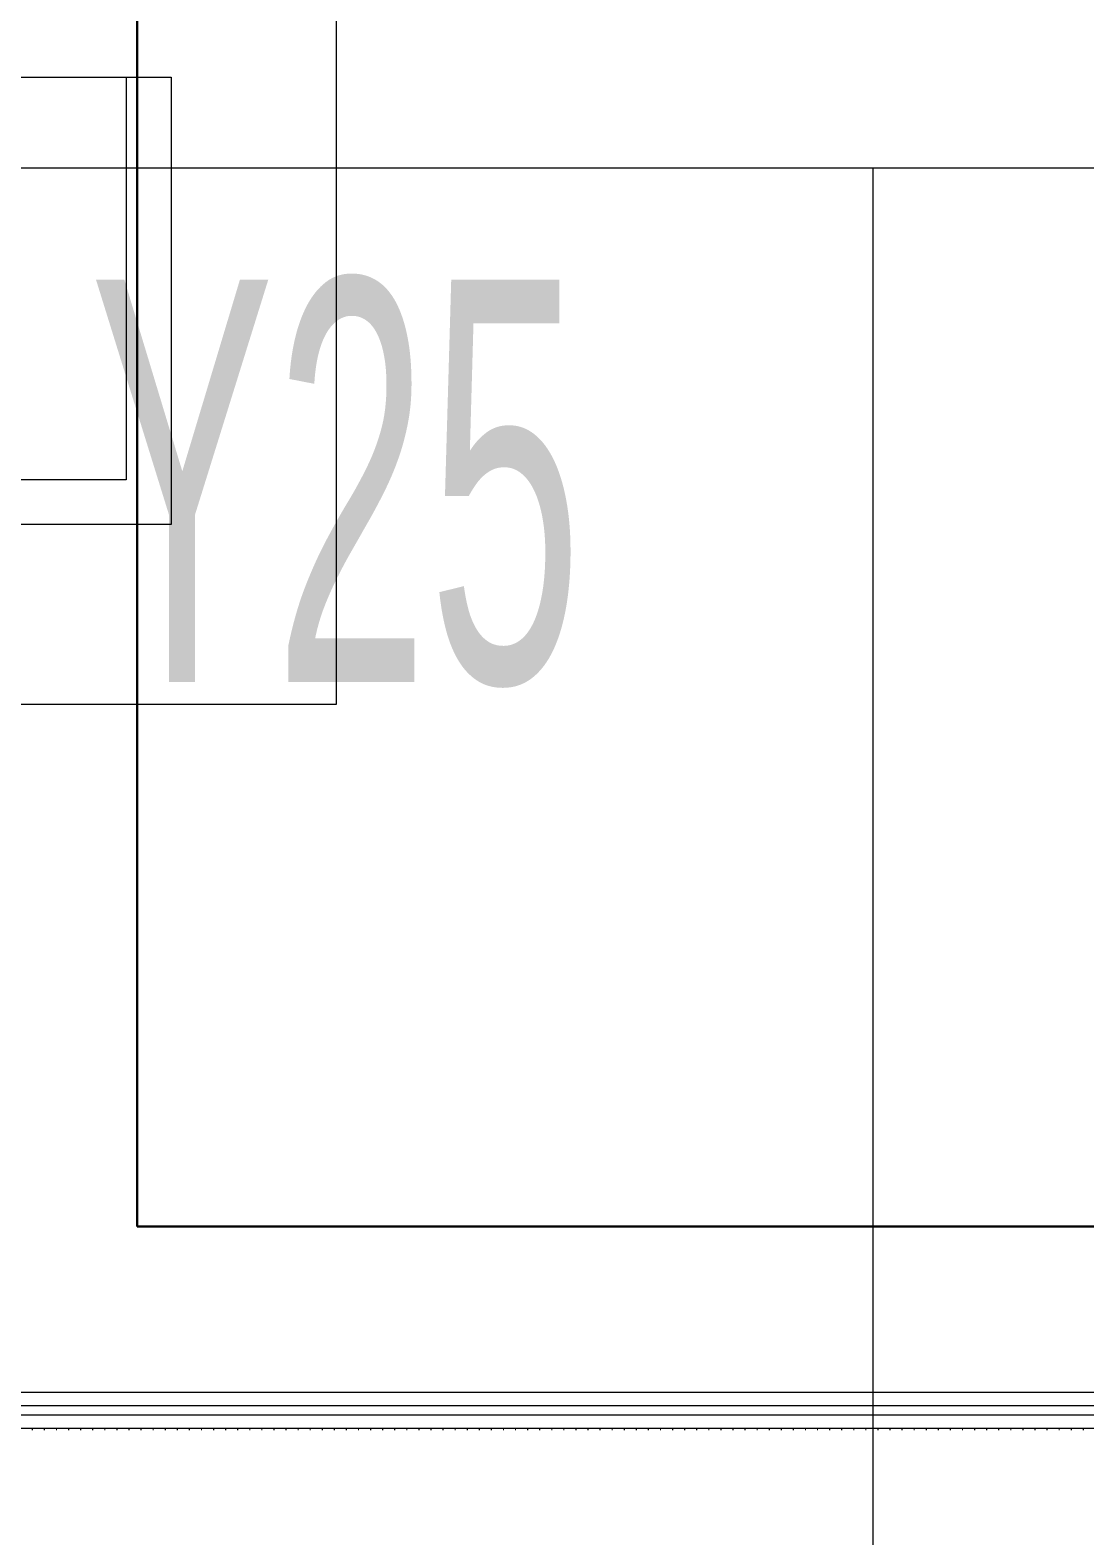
# Model space of a CAD drawing. Extents: x -9058 to 11890, y 0 to 8106.
# Drawn here: x 9631.8 to 9749.7, y 2309.3 to 2477.6 of the extents above; entities that cross this region are included whole.
import ezdxf
from ezdxf.enums import TextEntityAlignment as Align

# ---------------------------------------------------------------- set-up
doc = ezdxf.new("R2010")
doc.units = 0
doc.header["$LTSCALE"] = 10
doc.header["$MEASUREMENT"] = 0
doc.linetypes.add('DOT2', pattern=[0.125, 0, -0.125])
doc.layers.get('0').update_dxf_attribs({"color": 9, "lineweight": 9})
for name, color, linetype, lineweight in [('05', 9, 'Continuous', 9), ('06D', 9, 'Continuous', 9), ('10', 9, 'Continuous', 9), ('15', 9, 'Continuous', 9), ('20', 9, 'DOT2', 9), ('21_mahal200', 9, 'Continuous', 9), ('21_mahal200 @ 10 (1)', 9, 'Continuous', 9), ('21_mahal200 @ 10 (2)', 9, 'Continuous', 9), ('21_mahal200 @ 20', 9, 'Continuous', 9), ('E-KABLO', 7, 'Continuous', 30)]:
    doc.layers.add(name, color=color, linetype=linetype, lineweight=lineweight)
doc.styles.add('Arial', font='arial.ttf', dxfattribs={"height": 2.5})
doc.styles.add('MuuM_TEXT-STANDART', font='ARIALN.TTF')

# ---------------------------------------------------------------- blocks, each defined once
blk = doc.blocks.new('*U720')
at = {"layer": '06D'}
for points in [[(-3.99, 673.03), (-3.99, 4.95)], [(0.01, 673.03), (0.01, 4.96)]]:
    blk.add_lwpolyline(points, dxfattribs=at)
at = {"layer": '15'}
for points in [[(-2.5, 676.03), (-2.5, 1.96)], [(-1.5, 1.96), (-1.5, 676.03)]]:
    blk.add_lwpolyline(points, dxfattribs=at)
blk = doc.blocks.new('p-mek')
at = {"color": 6}
blk.add_lwpolyline([(210.29, -281.08, -0.000027), (210.29, -1029.08, 0.400031)], format="xyb", dxfattribs=at)
blk = doc.blocks.new('0a_roomno2')
blk.add_lwpolyline([(30, -16), (0, -16), (0, 0), (30, 0)], close=True)
for points in [[(0, -5), (30, -5)], [(18, -5), (18, -16)]]:
    blk.add_lwpolyline(points)
at = {"style": 'Arial'}
blk.add_attdef('ODANO', (0, 1.505), '', height=3, dxfattribs=at)
blk.add_attdef('MEKANADI', text='', height=3, dxfattribs=at).set_placement((0.525, -4.75), align=Align.BOTTOM_LEFT)
at = {"style": 'MuuM_TEXT-STANDART', "width": 0.6}
for tag, p in [('YER01', (15, -7)), ('TAVAN01', (20.625, -7)), ('DUVAR01', (26.25, -7)), ('YER02', (15, -10.375)), ('TAVAN02', (20.625, -10.375)), ('DUVAR02', (26.25, -10.375)), ('YER03', (15, -13.75)), ('TAVAN03', (20.625, -13.75)), ('DUVAR03', (26.25, -13.75))]:
    blk.add_attdef(tag, text='', height=2.25, dxfattribs=at).set_placement(p, align=Align.MIDDLE_CENTER)
at = {"style": 'MuuM_TEXT-STANDART'}
blk.add_attdef('M2', text='', height=2.25, dxfattribs=at).set_placement((1.3231, -7.8046), align=Align.MIDDLE_LEFT)
at = {"style": 'MuuM_TEXT-STANDART', "width": 0.6}
blk.add_attdef('TEMIZTAVANYUKSEKLIGI', text='', height=2.25, dxfattribs=at).set_placement((2.7, -13.1619), align=Align.MIDDLE_LEFT)
blk = doc.blocks.new('*U1200')
at = {"layer": '21_mahal200 @ 10 (1)', "xscale": 10, "yscale": 10, "zscale": 10}
blk.add_blockref('0a_roomno2', (9366, 2562.2), dxfattribs=at)
at = {"layer": '21_mahal200 @ 10 (2)', "xscale": 10, "yscale": 10, "zscale": 10}
blk.add_blockref('0a_roomno2', (9366, 2562.2), dxfattribs=at)
at = {"layer": '21_mahal200 @ 20'}
ref = blk.add_blockref('0a_roomno2', (9366, 2562.2), dxfattribs=dict(at, xscale=20, yscale=20, zscale=20))
ref.add_attrib('YER01', 'Y25', dxfattribs={"layer": '0', "height": 45, "style": 'MuuM_TEXT-STANDART', "width": 0.6}).set_placement((9666, 2427.2), align=Align.MIDDLE_CENTER)
blk = doc.blocks.new('p-porsche_mobilya')
blk.add_lwpolyline([(222.5, -60), (222.5, -10), (167.5, -10), (167.5, -60)], close=True)
blk.add_lwpolyline([(172.5, -10), (172.5, -55), (217.5, -55), (217.5, -10)])

msp = doc.modelspace()

# ---------------------------------------------------------------- linework, layer by layer
at = {"layer": '20'}
msp.add_lwpolyline([(9827.86, 2321.12), (7716.92, 2321.12)], dxfattribs=at)
at = {"layer": 'E-KABLO', "color": 3, "ltscale": 10}
for p, q in [((9643.79, 2343.86), (9643.79, 2549.13)), ((9817.4, 2343.86), (9643.79, 2343.86))]:
    msp.add_line(p, q, dxfattribs=at)

# ---------------------------------------------------------------- block references
at = {"layer": '05', "transparency": 33554610, "xscale": -1}
msp.add_blockref('p-porsche_mobilya', (9815.06, 2482.33), dxfattribs=at)
at = {"layer": '06D'}
msp.add_blockref('p-mek', (7675.06, 3723.87), dxfattribs=at)
at = {"layer": '10', "rotation": 90}
msp.add_blockref('*U720', (9833.06, 2325.32), dxfattribs=at)
at = {"layer": '21_mahal200', "color": 6}
msp.add_blockref('*U1200', (0, 0), dxfattribs=at)

doc.saveas('drawing.dxf')
